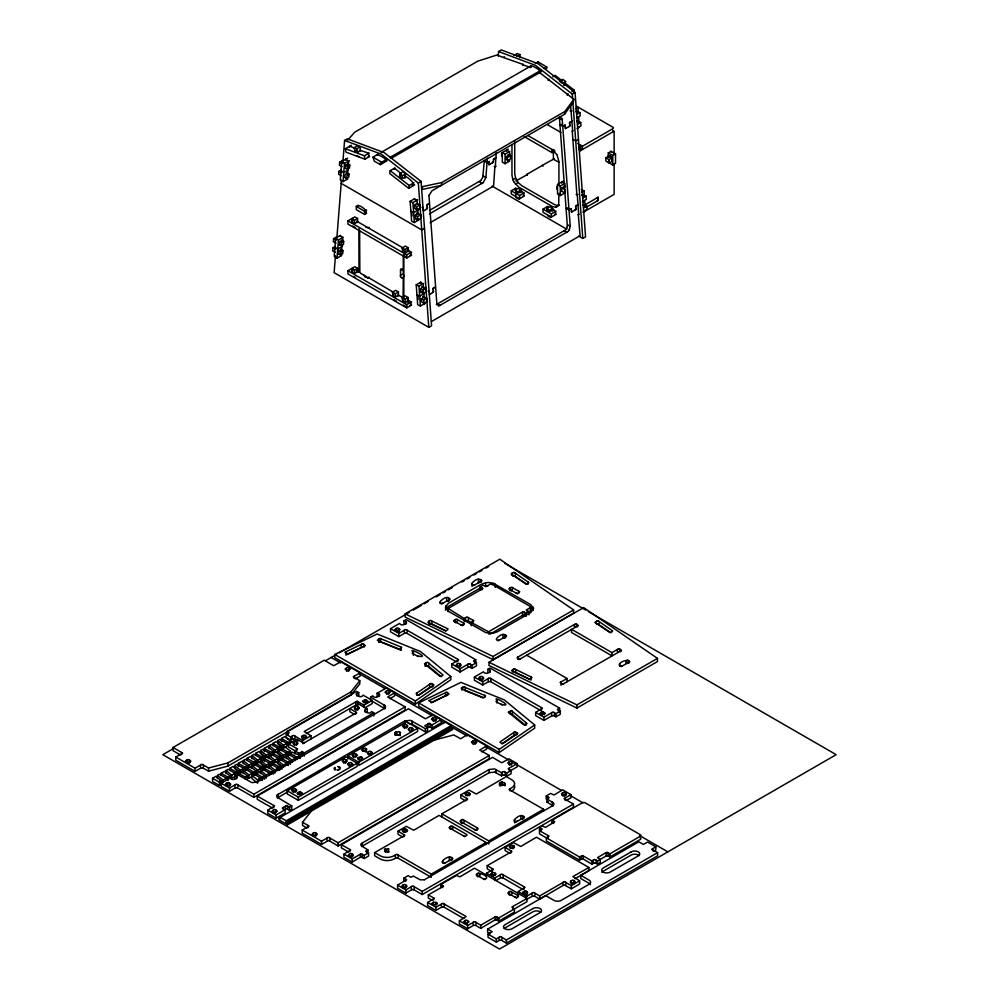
<?xml version="1.0" encoding="UTF-8"?>
<svg xmlns="http://www.w3.org/2000/svg" width="999" height="999" viewBox="0 0 999 999"><rect width="100%" height="100%" fill="white"/><g stroke="black" fill="none" stroke-linecap="round" stroke-linejoin="round"><path stroke-width="1.5" d="M221.516 783.191L221.516 781.068L215.759 776.41L212.537 778.271L212.537 781.468L219.443 785.451L221.516 784.252M238.361 766.558L238.361 763.361L241.583 761.513L247.34 766.158L247.34 768.281M238.724 774.312L238.724 771.128L232.979 766.47L229.758 768.331L229.758 770.466M247.402 779.195L247.402 775.998L241.646 771.353L238.424 773.214L238.424 775.336M247.04 770.366L247.04 768.243L250.262 766.383L256.006 771.028L256.006 774.225L253.946 775.411M247.078 760.451L247.078 758.328L250.299 756.468L256.056 761.126L256.056 764.31L253.983 765.509M264.248 761.488L264.248 758.303L267.47 756.443L273.227 761.101L273.227 764.285L271.154 765.484L268.856 764.148M264.298 751.585L264.298 748.388L267.52 746.528L273.276 751.186L273.276 753.308M264.573 779.17L264.573 775.973L258.816 771.328L255.594 773.189L255.594 775.311M264.623 769.255L264.623 766.058L258.866 761.413L255.644 763.273L255.644 765.396M264.66 759.34L264.66 756.156L258.916 751.498L255.694 753.358L255.694 755.494M273.177 774.2L273.177 771.003L267.42 766.358L264.198 768.219L264.198 770.341M281.506 741.645L281.506 738.461L284.727 736.6L290.484 741.246L290.484 743.368M281.78 769.23L281.78 766.033L276.036 761.388L272.814 763.248L272.814 765.371M272.852 755.456L272.852 753.333L276.074 751.473L281.83 756.131L281.83 759.315L279.757 760.514L277.46 759.178M272.902 745.554L272.902 743.431L276.124 741.57L281.88 746.216L281.88 749.4L279.807 750.599M287.612 824.799L287.612 823.213L452.634 727.934L452.634 729.532L287.612 824.799L278.846 819.742L278.846 818.144L445.254 722.077L451.261 725.536L451.261 727.135L286.226 822.414L286.226 820.816L280.22 817.344L280.22 818.943L278.846 818.144M290.397 764.26L290.397 761.063L284.64 756.418L281.418 758.278L281.418 760.401M338.062 845.966L338.062 842.769L489.285 755.469L489.285 758.653L338.062 845.966L328.683 840.421L321.528 844.392L302.222 833.241L302.222 830.057L309.128 826.061L302.535 822.264L311.301 811.126M510.277 770.841L517.232 766.82L517.232 763.636L508.953 758.853L501.71 762.799L492.594 757.379L341.383 844.679L341.383 847.876L348.639 852.072M358.728 695.804L358.728 692.607C351.623 693.643 361.251 699.35 363.112 695.142L372.202 700.399L372.202 703.583L365.11 707.679M378.296 154.071L372.939 157.168L374.313 161.151L380.319 164.623L387.075 160.727M403.833 298.239L403.833 254.683M501.61 156.144L501.61 152.947L508.229 149.126M510.589 155.744L510.589 158.928L507.367 160.789L507.367 157.605L510.589 155.744L508.291 154.408M537.962 63.486L537.962 61.888L546.728 66.958L546.728 68.544M610.464 155.145L605.856 157.792L605.856 160.989L612.762 164.972L615.521 163.374L615.521 153.809L610.776 151.074M611.388 157.792L609.078 159.653L609.078 162.849C614.947 162.487 609.627 153.671 608.616 157.33M614.148 163.511L614.148 194.368L583.291 212.175M614.148 154.258L614.148 131.119L579.77 151.099L579.62 147.864A9.765 5.632 -60 0 0 577.597 143.394M428.946 195.567L432.03 190.747L564.497 114.298L573.339 102.148L573.826 99.288L538.836 71.965M559.39 117.083L567.357 226.236M399.712 177.522L399.75 173.626L402.972 171.766L405.681 173.888L404.97 178.184M404.932 176.261C405.681 177.834 400.137 179.92 402.46 175.749L399.75 173.626M567.345 226.361L566.795 227.972M417.532 204.258C415.921 201.623 412.487 208.429 415.459 208.304M418.256 214.211C415.559 211.8 412.962 219.693 417.782 220.005L421.004 218.144L420.766 214.822L416.645 212.862M429.395 624.113C426.698 619.38 433.941 619.068 431.343 624.013L445.854 631.043M418.019 695.454L430.107 687.15C427.397 682.429 434.652 682.117 432.043 687.05M430.107 687.15L431.88 686.775M513.249 671.453C511.463 667.207 517.969 668.531 515.197 672.427L531.031 680.094M513.961 735.564C512.949 727.01 519.33 735.164 513.961 735.564L501.885 743.868M335.027 246.553L332.879 247.802L332.63 250.836L335.314 252.173M336.813 236.825L333.591 238.686L333.354 241.721L336.026 243.057M341.084 170.055L338.936 171.304L338.698 174.338L341.371 175.674M342.882 160.327L339.66 162.188L339.41 165.222L342.095 166.558M340.409 235.302L335.664 238.049L334.228 256.268L336.975 258.142L341.72 255.394M347.652 158.129L341.733 161.551L340.284 179.77L343.032 181.643L347.777 178.896M335.452 255.744L334.116 272.677L428.808 327.347L431.568 325.749L421.091 181.418L384.228 152.635L347.352 138.849L344.593 140.447L342.894 161.925M336.925 237.275L341.433 180.332M336.975 258.142L338.424 239.91L343.156 237.175M343.032 181.643L344.48 163.411L349.225 160.677M337.987 253.496L340.659 254.832L340.896 251.798L342.969 250.599L340.684 249.051M338.711 244.393L341.383 245.729L341.621 242.682L343.693 241.496L341.396 239.935M344.043 176.998L346.728 178.334L346.965 175.3L349.038 174.101L346.74 172.552M344.767 167.894L347.44 169.218L347.689 166.184L349.75 164.985L347.465 163.436M341.546 250.287L341.895 245.904M342.245 241.521C344.455 239.46 341.233 234.64 339.573 236.263M347.615 173.789L348.077 167.944M348.301 165.022L348.713 161.251L345.866 159.153M342.969 250.599L342.732 253.646L340.659 254.832M343.693 241.496L343.456 244.53L341.383 245.729M349.038 174.101L348.788 177.135L346.728 178.334M349.75 164.985L349.513 168.032L347.44 169.218M480.919 180.307L482.779 177.285L484.303 160.926L485.514 160.227M483.179 182.655L485.876 177.647L487.412 158.204M498.214 56.144L498.576 51.548L501.336 49.95L538.199 63.724L575.074 92.52L585.551 236.85L582.792 238.449L578.783 236.139M496.228 152.622L495.342 166.446L494.255 166.408M428.946 195.379L436.913 304.683M562.15 118.394L570.229 226.074L569.218 229.92M558.703 204.071L558.916 193.244M187.2 763.174C184.328 758.328 192.033 758.328 189.161 763.174M180.457 754.969L173.039 750.686L173.039 747.489L182.667 753.059L175.762 757.042L175.762 760.227L195.067 771.378L200.999 767.956C198.127 763.111 205.831 763.111 202.947 767.956L208.566 771.191L227.859 766.133L351.011 695.029L359.79 683.89L359.79 680.706L353.209 676.798L360.102 672.914L360.102 676.098L355.357 678.833M200.999 767.956L202.947 767.956M227.135 786.238C224.263 781.393 231.968 781.393 229.096 786.238M234.69 778.683L234.69 775.499C241.808 776.548 232.155 782.205 230.307 778.034L221.216 783.278L221.216 786.475L229.495 791.258L235.427 787.836C232.555 782.979 240.26 782.979 237.375 787.836L253.896 797.364L405.107 710.064L405.107 706.867L387.674 696.965L394.53 692.782L394.53 695.978L389.785 698.713M235.427 787.836L237.375 787.836M357.08 271.041C358.229 273.214 352.21 273.751 352.185 271.253M294.505 745.254C291.633 740.409 299.338 740.409 296.453 745.254M303.072 735.526C308.529 732.916 302.098 743.993 303.072 735.526C297.128 738.561 310.964 738.261 305.02 735.526M301.086 755.431C301.561 745.966 305.582 756.418 299.163 756.543M300.687 794.193C296.478 796.74 300.949 786.987 300.687 794.255L302.472 793.156L300.687 792.132M343.743 762.949C340.871 758.104 348.576 758.104 345.691 762.949M355.769 709.889C352.897 705.032 360.589 705.032 357.717 709.889M349.263 766.133C346.391 761.288 354.096 761.288 351.223 766.133M364.323 700.162C368.556 697.527 364.223 707.479 364.323 700.162L362.537 701.186L364.335 702.322M359.203 757.205C354.832 758.266 361.388 761.275 362.662 758.641C361.413 753.783 355.931 760.177 361.126 760.251M363.349 748.438L365.247 748.251L365.297 751.635L361.576 749.575L363.349 748.438C359.503 754.245 370.679 749.337 365.297 748.438M349.85 857.08C346.978 852.234 354.682 852.234 351.798 857.08M398.414 628.408L400.162 629.582L396.478 631.493L396.478 628.309L397.764 627.872L399.225 632.055M404.22 728.034C401.348 723.189 409.053 723.189 406.168 728.034M409.74 731.218C406.868 726.373 414.573 726.373 411.7 731.218M441.308 676.735L428.396 666.096C431.306 661.438 423.763 660.851 426.473 665.896M428.396 666.096L426.523 665.796M443.069 603.209C433.104 605.032 451.086 590.996 448.613 601.048M433.229 721.041C430.357 716.196 438.049 716.196 435.177 721.041M403.796 881.38L403.796 878.196L406.655 879.719L397.602 885.114L397.602 888.298L405.881 893.081L411.813 889.659C408.928 884.814 416.633 884.814 413.761 889.659L422.24 894.555L573.451 807.254L573.451 804.058L564.023 798.701L570.904 794.617L570.904 797.814L566.171 800.549M411.813 889.659L413.761 889.659M455.257 619.567C460.714 616.945 454.27 627.996 455.257 619.567L453.534 620.791L462.275 625.674M457.717 666.957C454.845 662.112 462.549 662.112 459.677 666.957M466.034 617.494L464.248 618.518L464.248 621.715L466.034 620.679C463.161 615.834 470.866 615.834 467.994 620.679L488.573 631.805L522.802 611.813L524.338 612.05L524.4 615.434L526.186 616.458M466.034 620.679L467.994 620.679M474.85 584.765C465.197 586.85 481.281 573.551 480.369 581.643M450.636 828.496C450 821.665 455.806 830.306 450.986 829.133M432.242 900.336L428.309 898.064L428.309 894.879L434.528 898.463L427.622 902.447L427.622 905.631L435.901 910.414L441.833 906.992C438.961 902.147 446.653 902.147 443.781 906.992L463.961 918.643M441.833 906.992L443.781 906.992M480.319 680.007C477.435 675.162 485.139 675.162 482.267 680.007M473.164 744.105C470.292 739.248 477.997 739.248 475.112 744.105M468.044 795.716C461.438 791.982 473.876 791.158 467.382 795.716M468.681 795.204L470.479 794.08L468.693 793.056M499.45 640.009C489.36 642.007 507.529 627.884 504.982 637.949M510.489 587.674C515.934 585.052 509.478 596.103 510.489 587.674L508.841 588.985L517.507 593.793M578.646 145.242L580.469 144.955L580.606 148.426L582.392 149.463L582.392 146.266L612.762 128.734A1.948 1.124 0 0 0 612.762 127.135L576.398 106.144M443.781 903.808L466.146 916.52L459.378 920.778L459.378 923.975L467.657 928.758L473.588 925.336C470.716 920.479 478.421 920.479 475.536 925.336L480.781 928.358L495.579 919.604L498.826 921.128L514.448 912.099L514.448 908.915L511.925 906.955L526.972 898.488L526.972 901.685L498.826 917.931L495.317 916.545L495.079 920.091M473.588 925.336L475.536 925.336M522.452 612.237L522.452 615.434L489.872 634.24M522.452 615.434L524.4 615.434M494.817 772.215L501.56 775.873L502.772 775.162C499.9 770.316 507.604 770.316 504.732 775.162L506.655 776.273L511.038 773.75L511.038 770.554L508.166 768.743L517.232 763.636M512.275 714.41C513.349 705.993 506.93 713.96 512.275 714.41L525.162 725.149M502.772 775.162L504.732 775.162M493.593 875.624C487.637 871.915 499.1 871.091 493.256 875.624M511.001 845.541L512.899 845.341L512.962 848.725L509.253 846.715L511.001 845.541C507.13 851.323 518.369 846.453 512.962 845.541M490.01 933.69L487.624 932.304L487.624 929.12L492.17 931.655L488.036 934.14L488.036 937.324L496.316 942.107L499.488 940.284C496.615 935.439 504.32 935.439 501.436 940.284L506.406 943.156L657.617 855.843L657.617 852.659L651.685 849.225L655.819 846.84L655.819 850.024L653.708 851.248M517.307 821.253C507.167 823.251 525.399 809.115 522.827 819.192M499.488 940.284L501.436 940.284M541.57 712.187C545.816 709.565 541.296 719.38 541.57 712.187L539.81 713.311L541.595 714.347M543.518 714.347L545.317 713.224L543.531 712.187M524.2 891.32C529.582 888.648 523.176 899.737 524.2 891.32C518.294 894.242 532.08 894.242 526.161 891.32M563.773 683.728L562.325 684.115L560.077 682.454L567.082 678.533L567.082 681.718M526.56 899.525L532.492 896.103C529.62 891.258 537.312 891.258 534.44 896.103L539.685 899.137L564.11 884.864L571.353 888.81L579.632 884.028L579.632 880.843L572.864 876.573L588.935 867.507L588.935 870.691L574.974 878.758M532.492 896.103L534.44 896.103M575.861 626.91C571.403 628.059 577.647 619.542 576.66 626.398M563.024 795.978C560.152 791.133 567.857 791.133 564.984 795.978M563.486 885.301C560.501 880.781 568.294 880.356 565.422 885.389M571.753 883.803C568.881 878.958 576.585 878.958 573.713 883.803M618.231 651.96C614.535 650.661 621.453 645.704 619.842 651.323M583.266 859.152L582.979 855.569L579.532 856.992L539.485 833.878L539.485 827.497L542.245 829.095L539.485 830.693L549.088 836.076L546.391 837.861L546.391 841.046L579.532 860.176L582.542 858.603L591.957 864.172L593.743 863.136C590.859 858.291 598.563 858.291 595.691 863.136L597.477 864.172L600.237 862.574L600.237 859.39L597.514 857.641L606.518 852.347L608.054 852.584L608.116 855.968L609.902 856.992L640.284 839.46A1.948 1.124 0 0 0 640.284 837.861M593.743 863.136L595.691 863.136M627.921 663.299C623.089 664.46 628.658 655.769 628.146 662.599M606.168 852.771L606.168 855.968L597.477 860.976L595.691 859.952M606.168 855.968L608.116 855.968M394.942 167.919L390.197 170.654L389.71 173.526L408.728 188.374L414.66 184.952M408.728 188.374L409.215 185.514L413.948 182.767M441.808 182.542L441.333 185.402L422.127 189.448L422.602 186.588L441.808 182.542L564.972 111.426L573.826 99.288M564.497 114.298L564.972 111.426M573.763 93.094L574.238 90.235L564.735 82.805M504.52 56.831L502.922 57.355L497.065 54.97L477.847 61.126L354.682 132.23L347.802 140.047M576.997 112.338L576.798 111.476L575.899 111.9M342.445 241.184C340.434 238.286 337 247.827 341.109 244.156M341.72 250.299C339.785 247.415 336.276 256.98 340.384 253.271M273.726 813.136C271.066 808.303 278.334 808.303 275.674 813.136M286.988 734.69L286.988 731.493L289.173 732.854L286.288 734.44L286.288 737.624L290.672 740.159L292.595 739.048C289.935 734.215 297.202 734.215 294.543 739.048L298.027 741.058M292.595 739.048L294.543 739.048M287.637 809.252C282.155 809.128 288.624 800.661 287.637 809.252L289.56 810.364L291.758 809.103L291.758 805.906L277.385 797.364M293.207 792.132C290.547 787.299 297.814 787.299 295.155 792.132M304.745 742.532L303.284 743.019L296.865 739.11L288.574 743.893L297.64 749L294.78 750.823L294.78 754.008M346.703 671.091C344.056 666.258 351.311 666.258 348.663 671.091M313.661 836.188C311.001 831.355 318.269 831.355 315.609 836.188M334.403 768.119C335.327 765.396 335.339 771.091 334.403 768.418M357.967 704.794C352.197 704.957 359.265 696.34 357.992 704.944M327.46 840.971C324.8 836.138 332.068 836.138 329.408 840.971M353.683 757.205C351.024 752.384 358.291 752.384 355.632 757.205M368.868 754.819C366.221 749.987 373.476 749.987 370.829 754.819M386.638 694.143C383.991 689.322 391.258 689.322 388.599 694.143M404.008 624.05L404.008 620.854C411.113 621.89 401.473 627.597 399.625 623.388L390.534 628.633L390.534 631.83L398.813 636.613L404.745 633.191C402.085 628.359 409.353 628.359 406.693 633.191L456.381 661.875M404.745 633.191L406.693 633.191M360.327 857.404L360.614 853.82L364.198 855.331L368.581 852.796L368.581 855.993L364.198 858.516L360.814 856.917L352.21 862.1L343.918 857.317L343.918 854.133L350.761 849.949L341.383 844.679M394.867 733.204L395.542 732.279M445.504 607.105L448.326 603.271L481.468 584.14L485.601 582.742L485.601 585.926M445.504 610.302L445.804 605.794M524.175 136.576L552.01 152.647L555.019 151.074M402.784 837.05L398.039 834.302L398.039 831.118L404.882 835.301L374.65 852.597L374.65 855.781L380.182 858.965A9.765 5.632 0 0 0 393.981 858.965L395.766 857.941C393.119 853.109 400.374 853.109 397.727 857.941L431.268 877.309M395.766 857.941L397.727 857.941M403.971 829.295C408.803 826.423 404.333 837.512 403.971 829.295L402.197 830.419L403.971 831.355M430.082 727.01C424.6 726.885 431.068 718.418 430.082 727.01L432.005 728.121L441.108 722.876L441.108 719.68L432.817 714.897L425.437 718.805L408.429 708.791L257.205 796.091L257.205 799.275L272.452 808.079M403.521 888.074C400.874 883.241 408.129 883.241 405.482 888.074M406.693 629.994L458.566 659.74L451.798 664.01L451.798 667.195L460.077 671.977L468.194 667.295C465.534 662.462 472.802 662.462 470.154 667.295L472.077 668.406L476.461 665.871L476.461 662.687L473.576 661.101L475.749 659.74L475.749 662.936M468.194 667.295L470.154 667.295M433.541 902.209C444.605 904.732 426.311 906.13 433.541 902.209C429.695 908.091 440.921 903.084 435.502 902.209M445.679 862.612C434.815 864.385 453.059 851.585 451.198 859.49M487.862 672.464L487.862 669.268C494.967 670.304 485.339 676.011 483.479 671.803L474.388 677.047L474.388 680.244L482.667 685.027L488.598 681.605C485.939 676.773 493.206 676.773 490.546 681.605L541.57 711.063M488.598 681.605L490.546 681.605M461.688 823.188C459.902 814.572 467.894 823.376 461.975 822.789M520.604 658.703C519.93 660.327 515.209 657.504 517.844 657.105L574.712 624.275M533.541 608.728L530.719 612.574L497.577 631.705L493.431 633.104M465.309 923.738C462.649 918.905 469.917 918.905 467.257 923.738M477.734 876.71C476.461 868.106 483.528 876.722 477.759 876.56M509.353 764.997C506.693 760.164 513.961 760.164 511.301 764.997M495.991 880.506L500.736 877.771C498.076 872.939 505.344 872.939 502.684 877.771L522.864 889.422M500.736 877.771L502.684 877.771M509.49 895.042C507.704 886.425 515.696 895.229 509.777 894.642M490.546 678.408L542.42 708.154L535.651 712.424L535.651 715.609L543.931 720.391L552.047 715.709C549.4 710.876 556.655 710.876 554.008 715.709L555.931 716.82L560.314 714.285L560.314 711.101L557.43 709.515L559.602 708.154L559.602 711.35L558.391 712.05M552.047 715.709L554.008 715.709M622.627 665.721C615.933 666.857 619.967 661.238 626.198 660.476M542.994 166.259L542.395 165.409L527.747 173.876L527.072 175.262M611.488 152.323C610.726 149.738 606.281 155.007 608.616 157.068M564.472 85.452L565.646 81.531L562.924 79.408L559.702 81.269L562.425 83.392L565.646 81.531M345.904 655.082L361.75 647.402C358.778 643.543 365.622 642.12 363.686 646.44M445.604 695.816C444.555 687.312 451.186 695.729 445.604 695.816L431.081 702.846M512.912 575.973C510.089 571.091 517.769 571.241 514.847 576.073L526.935 584.39M596.765 624.387C593.943 619.505 601.623 619.655 598.713 624.487L610.789 632.804M577.672 122.44L576.947 121.503M414.148 199.226L417.045 200.25L417.345 204.345M276.873 795.878L277.098 795.216M385.214 707.754L385.452 707.092M361.039 844.467L361.276 843.805M553.558 804.944L553.783 804.282M422.814 208.504L422.852 207.442L422.04 207.505M423.726 292.232L424.225 298.027L423.626 297.015L421.153 299.313L421.403 301.76L424.475 303.696M428.871 292.008L428.908 290.946L428.109 291.009M565.259 126.261L565.172 125.087L564.198 125.662M565.347 127.397L565.434 128.571L566.408 128.009M571.403 210.901L571.49 212.075L572.464 211.513M423.439 288.236C422.777 283.878 417.957 293.244 421.803 291.408M571.328 209.765L571.241 208.591L570.267 209.153M566.708 228.234L565.796 229.583M582.941 196.141L582.854 194.98L581.88 195.542M558.603 204.42L557.005 206.706M355.781 709.789L357.704 709.789M457.729 666.87L459.652 666.87M509.203 156.069C509.19 152.697 503.833 158.866 506.93 159.678M608.616 161.451L608.516 162.475L609.29 162.4M598.114 198.376L597.964 197.203L597.14 197.814M345.791 159.203L345.791 160.227M347.327 179.121L347.265 178.172M424.625 303.571L424.475 302.472M568.531 230.931L569.33 229.782M489.073 163.649L488.986 164.723L489.972 164.161M348.301 165.135C348.439 161.476 342.782 169.056 346.154 168.394M347.577 174.251C347.627 170.417 341.97 178.571 345.529 177.372M423.951 210.252C421.066 212.287 428.971 208.928 427.272 207.118M489.16 162.6L489.248 161.526L488.261 162.088M503.471 57.53L522.115 64.098L522.852 65.385M430.02 293.756C426.885 295.692 435.04 292.507 433.341 290.609M512.937 575.874L514.847 575.973M445.804 608.99L448.326 606.455L481.468 587.325M368.906 754.67L370.791 754.67M384.515 849.649L385.502 848.913M465.334 923.588L469.006 921.727L467.257 920.554M571.928 110.926L570.054 110.889M202.947 764.772L208.566 768.006L227.859 762.949L351.011 691.832L359.79 680.706M565.634 229.845L436.363 304.558M343.806 762.761L345.642 762.761M480.369 679.819L482.205 679.819M571.815 883.603L573.651 883.603M577.934 194.493L576.848 194.38L572.315 131.943L572.951 130.719M378.746 641.895L380.544 641.845M480.744 180.519L429.458 210.452M420.367 282.442L420.242 283.154M562.512 191.259C559.652 192.083 562.574 185.202 564.635 187.275M277.235 794.917L404.92 720.928L410.389 720.329L425.437 728.733L427.622 727.459L427.622 730.656L425.437 731.917L411.938 724.125L408.091 723.313M361.413 843.518L489.085 769.53L494.393 768.893L501.56 772.677L502.772 771.977M429.483 623.826L431.343 624.013M287.687 791.807L277.385 798.001M361.551 846.59L489.085 772.714L494.592 772.127M439.085 305.869L568.181 231.356M393.144 294.767C392.832 297.227 398.813 297.015 398.102 294.705M378.696 638.998L377.36 640.371L398.489 648.776C399.488 650.361 403.509 646.99 400.724 646.927L379.995 638.361L378.683 638.848L378.696 642.182M404.345 727.747L407.904 726.073L406.168 724.849M464.473 687.212L484.577 695.341C487.35 695.391 483.341 698.776 482.342 697.19L462.237 689.06C458.204 688.336 468.394 683.678 464.473 690.396L483.141 697.951M433.354 720.766L436.938 719.03L435.177 717.856M563.161 795.704L564.847 795.704M416.171 218.257L415.497 218.419M578.945 214.261L578.371 215.372L580.057 235.739L431.543 321.491M364.997 276.948L364.023 275.262M403.271 255.732L403.271 274.263C397.639 274.263 401.498 280.806 404.258 275.949M403.271 274.263L404.058 275.999M429.508 213.873L483.254 182.605M400.012 175.787L399.85 176.561L402.447 178.346M346.84 670.804L350.387 669.13L348.663 667.906M404.096 832.192L407.654 830.519L405.919 829.295M509.49 764.71L513.036 763.024L511.301 761.8M499.912 782.854L501.198 782.279M582.892 205.095L583.828 205.394M384.977 708.116L257.405 782.03L251.96 782.642L236.888 774.237L234.69 775.499M348.139 653.958L365.259 645.579L363.686 644.318M429.395 620.916L427.859 622.227L444.667 630.219C445.517 631.818 449.887 628.746 447.177 628.496L431.343 620.816M432.043 683.865L433.953 684.989L419.805 694.555C419.293 696.153 414.285 693.731 416.82 693.106L430.107 683.965M415.334 704.158L415.334 700.973L450.824 676.548L420.454 651.51L377.085 633.978L334.79 654.47L334.79 657.667L415.334 704.158L450.824 679.745L450.824 676.548M431.993 702.372L449.113 693.993L447.552 692.732M515.197 669.23L531.031 676.91C533.741 677.147 529.37 680.244 528.521 678.633L511.725 670.641L513.249 669.33M596.94 624.113L598.713 624.387M513.961 732.379L500.674 741.52C498.189 742.17 503.134 744.555 503.658 742.969L517.807 733.403L515.909 732.279M499.188 752.572L499.188 749.387L534.677 724.962L504.32 699.924L460.951 682.392L418.643 702.884L418.643 706.081L499.188 752.572L534.677 728.159L534.677 724.962M553.271 805.344L424.45 879.719M369.667 156.468L364.922 159.203L345.904 152.098L345.429 148.689L351.348 145.255M355.194 151.711L354.021 147.777L357.242 145.916L359.952 146.928L360.552 151.211M513.973 55.42L517.195 53.559L519.917 54.583L519.942 57.655M354.021 147.777L356.73 148.789L359.952 146.928M516.695 56.444L519.917 54.583M345.429 148.689L364.448 155.794L369.18 153.047M348.401 169.842L343.756 172.527L341.009 170.654M380.981 152.522L531.256 65.759M535.277 63.436L537.962 61.888M372.939 157.168L381.705 162.225L387.075 159.128M389.747 157.58L541.358 70.055M544.043 68.506L546.728 66.958M391.096 158.404L541.358 71.641M552.847 76.748L555.219 75.387L562.35 80.944M402.46 175.749L405.681 173.888M366.67 213.212L364.56 214.423L356.281 209.64L356.281 206.456L358.391 205.232M356.281 206.456L364.56 211.239L366.67 210.015M411.638 255.195L406.73 258.029L347.914 224.076L347.914 220.879L354.807 216.895L357.58 218.494L357.58 222.477M571.865 91.596L574.238 90.235M428.808 327.347L418.331 183.017L421.091 181.418M572.639 98.651L572.315 94.118L575.074 92.52M352.397 221.254C351.473 223.726 358.454 223.551 357.08 221.191M352.285 223.139L351.586 218.756L354.358 220.354L357.58 218.494M419.093 219.792L414.348 222.54L411.6 221.229L410.152 201.336L414.897 198.589M410.152 201.336L412.912 202.647L417.644 199.9M575.561 108.729L577.934 107.368L578.346 113.049M342.332 246.341L337.699 249.026L334.952 247.153M496.228 157.492L493.631 159.003L493.543 160.077M509.802 160.976L505.069 163.711L502.31 162.113L502.31 152.547L505.069 154.146L509.802 151.411M417.058 210.052L416.82 206.731L420.042 204.882L420.279 208.192L417.058 210.052L413.623 207.692M576.785 114.385L580.007 112.525L580.244 115.834L577.022 117.695M561.45 124.351L560.239 125.05L562.986 126.361L565.172 125.087L565.434 128.571L569.817 126.049L569.817 124.937M418.269 209.915L413.636 212.587L410.876 211.276M429.308 203.546L427.11 204.807L427.197 205.981M572.165 121.066L569.555 122.565L569.642 123.739M417.782 220.005L417.545 216.683L420.766 214.822M577.509 124.326L580.731 122.465L580.968 125.787L577.747 127.647M577.01 128.621L579.383 127.26M430.119 222.727L493.568 186.089L494.855 167.432L495.991 166.246M411.638 305.057L406.73 307.892L347.914 273.926L347.914 270.741L354.807 266.745L357.58 268.344L357.58 272.327M424.5 228.296L421.728 229.895L341.183 183.391M578.471 139.398L575.711 140.996L573.026 139.448M352.048 271.528L351.586 268.606L354.358 270.205L357.58 268.344M513.886 181.818L512.899 179.758L515.659 178.159L514.735 173.639L514.735 141.808M515.871 180.956L526.972 174.788L526.972 173.988M554.27 158.791L542.395 165.285M402.822 252.31L402.122 247.927L405.344 246.066L408.104 247.665L408.104 251.648M515.422 184.141L518.181 182.542L521.628 185.602L554.77 204.733L558.054 205.644L555.294 207.23L552.01 206.331L518.868 187.2L514.135 182.255M578.883 148.064L580.606 148.426M402.122 247.927L404.882 249.525L408.104 247.665M511.276 190.784L519.567 195.567L519.567 198.751L511.276 193.968L511.276 190.784L516.021 188.049M347.914 220.879L406.73 254.845L411.638 252.01M520.941 189.985L517.719 191.845L514.96 190.247L518.181 188.386L520.941 189.985L520.941 192.645M519.567 195.567L524.3 192.832M524.3 196.016L518.868 199.151L516.108 197.552L515.646 194.63M400.512 275.849L400.512 270.13L402.36 269.068M565.034 192.857L560.289 195.592L557.529 194.006L557.529 184.44L563.461 181.019M608.016 152.672L612.762 155.407L615.521 153.809M557.529 184.44L560.289 186.026L565.034 183.292M610.501 157.193L612.25 156.169M393.156 296.591L392.457 292.207L395.679 290.347L398.439 291.945L398.439 295.929M392.457 292.207L395.217 293.806L398.439 291.945M543.031 209.116L551.323 213.898L551.323 217.095L543.031 212.3L543.031 209.116L547.777 206.381M547.177 211.513L546.715 208.591L549.937 206.731L552.697 208.316L552.697 210.976M425.162 303.296L420.417 306.031L417.657 304.72L416.221 284.827L420.966 282.093M552.697 208.316L549.475 210.177L546.715 208.591M416.221 284.827L418.968 286.139L423.713 283.404M581.63 192.233L583.99 190.859L584.403 196.541M402.822 302.173L402.122 297.789L405.344 295.929L408.104 297.515L408.104 302.834M551.323 213.898L556.056 211.164M402.122 297.789L404.882 299.375L408.104 297.515M423.126 293.556L422.889 290.234L426.111 288.374L426.348 291.696L423.126 293.556L419.692 291.184M582.842 197.877L586.063 196.016L586.313 199.338L583.091 201.199M556.056 214.348L550.624 217.482L547.864 215.896M567.507 207.842L566.296 208.541L569.043 209.852L571.241 208.591L571.49 212.075L575.874 209.54L575.786 208.366M424.338 293.406L419.692 296.091L416.945 294.78M435.364 287.038L433.166 288.299L433.254 289.473M578.221 204.558L575.624 206.056L575.711 207.23M582.392 202.148L584.715 200.811L585.127 206.493M347.914 270.741L406.73 304.695L411.638 301.86M584.702 204.995L598.114 197.253L598.114 200.437L597.14 200.999M423.851 303.496L423.601 300.187L426.823 298.326L427.072 301.636L423.588 303.172M583.566 207.829L586.788 205.969L587.037 209.278L583.816 211.139M585.951 207.455L598.114 200.437L598.189 199.375M583.066 212.125L585.439 210.752M173.039 747.489L324.25 660.189L333.629 665.734L340.784 661.763L360.102 672.914M405.119 613.861L499.812 559.19L573.601 609.964L573.601 613.149L493.056 659.652L405.119 617.057L405.119 613.861L493.056 656.468L573.601 609.964M173.589 748.451L162.825 754.67L499.5 949.05L836.175 754.67L588.386 611.6M325.774 660.589L336.551 654.37M339.235 652.809L409.265 612.387M413.311 610.052L421.391 605.382M424.088 603.833L428.121 601.498M436.201 596.828L440.247 594.505M442.944 592.944L445.629 591.396M448.326 589.835L452.36 587.499M461.788 582.055L464.485 580.506M467.182 578.945L469.867 577.397M473.913 575.062L476.61 573.513M479.295 571.952L481.993 570.392M486.038 568.069L488.723 566.508M404.008 620.854L406.206 619.592L475.749 659.74M398.414 631.593L394.73 629.632L396.453 628.408M441.595 603.97L450.262 599.163L448.613 597.852M473.351 585.639L482.017 580.831L480.369 579.52M390.534 628.633L398.813 633.416L404.745 629.994M480.244 589.947L480.244 586.75L483.017 585.152L485.776 586.75L490.472 584.04L493.718 585.152L530.219 606.455L530.881 610.564L526.186 613.274L524.4 612.237M448.164 611.663L448.164 608.466L482.954 588.536L480.244 586.75M188.811 762.749L185.452 761.163L187.2 759.989M346.703 667.906L344.98 669.13L348.526 670.804M175.762 757.042L195.067 768.194L200.999 764.772M413.399 655.307L413.399 652.122L412.15 653.196L418.419 656.605M286.988 731.493L356.531 691.345L358.728 692.607M217.42 778.646L217.42 775.461L219.493 774.262L226.398 778.246L226.398 780.369M221.154 775.436L221.154 773.301L224.375 771.44L230.12 776.098L230.12 778.221M226.024 773.676L226.024 770.491L228.097 769.292L235.002 773.276L235.002 776.473L231.78 778.321L229.483 776.473M234.628 768.706L234.628 765.521L236.701 764.322L243.606 768.306L243.606 771.503L241.458 772.739M243.244 763.736L243.244 760.551L245.304 759.352L252.21 763.336L252.21 766.533L250.062 767.769M251.96 758.703L251.96 755.519L254.033 754.32L260.939 758.303L260.939 761.488L258.791 762.736M260.564 753.733L260.564 750.549L262.637 749.35L269.543 753.333L269.543 755.456M269.181 748.763L269.181 745.579L271.241 744.38L278.147 748.363L278.147 751.56L275.999 752.796M283.529 748.451L277.784 743.793L277.784 740.609L279.857 739.41L286.75 743.393L286.75 746.59L284.603 747.826M286.288 734.44L290.672 736.962L292.595 735.851M356.044 701.76L304.171 731.493L310.951 735.764L310.951 738.948M212.537 778.271L219.443 782.254L221.516 781.068M223.177 782.229L223.177 780.107L226.398 778.246M221.154 773.301L228.047 777.297L230.12 776.098M231.78 778.321L231.78 775.137L235.002 773.276M229.758 768.331L236.663 772.327L238.724 771.128M240.384 772.289L240.384 770.167L243.606 768.306M238.361 763.361L245.267 767.357L247.34 766.158M248.988 767.332L248.988 765.197L252.21 763.336M247.078 758.328L253.983 762.312L256.056 761.126M257.717 762.287L257.717 760.164L260.939 758.303M255.694 753.358L262.587 757.354L264.66 756.156M266.321 757.317L266.321 755.194L269.543 753.333M264.298 748.388L271.204 752.384L273.276 751.186M274.925 752.347L274.925 750.224L278.147 748.363M272.902 743.431L279.807 747.414L281.88 746.216M283.529 747.389L283.529 745.254L286.75 743.393M281.506 738.461L288.411 742.444L290.484 741.246M306.356 733.628L358.129 703.746L367.22 708.99L367.22 712.187M243.306 773.588L243.306 770.391L245.379 769.205L252.285 773.189L252.285 775.311M251.91 768.618L251.91 765.421L253.983 764.235L260.889 768.219L260.889 771.403L258.741 772.639M260.527 763.648L260.527 760.451L262.587 759.265L269.493 763.248L269.493 765.371M269.131 758.678L269.131 755.494L271.204 754.295L278.109 758.278L278.109 761.463L275.961 762.712M283.491 758.353L277.734 753.708L277.734 750.524L279.807 749.325L286.713 753.308L286.713 756.493L284.565 757.741M281.468 750.499L281.468 748.363L284.69 746.503L290.434 751.161L290.434 753.283M384.952 708.791L370.567 700.237L370.567 697.052L372.764 695.791C374.613 699.962 384.265 694.293 377.147 693.256L377.147 696.44M377.147 693.256L386.238 687.999L394.53 692.782M267.395 757.766L269.543 756.53M268.893 754.245L271.204 755.569L273.276 754.37M296.453 742.07C302.435 744.854 288.524 744.867 294.505 742.07M357.717 706.693C363.673 709.477 349.8 709.49 355.769 706.693M366.283 702.222L368.069 701.186L366.283 700.162M528.946 614.872L528.946 611.675L526.186 610.089L530.881 607.38M228.446 785.701L225.387 784.227L227.135 783.054M386.638 690.958L384.915 692.182L388.311 693.756M294.543 735.851L302.66 740.546L310.951 735.764M357.992 701.76L363.923 705.182L372.202 700.399M238.424 773.214L245.329 777.197L247.402 775.998M252.285 776.373L249.063 778.233L249.063 775.049L252.285 773.189M247.04 768.243L253.946 772.227L256.006 771.028M257.667 772.202L257.667 770.079L260.889 768.219M255.644 763.273L262.55 767.257L264.623 766.058M266.271 767.232L266.271 765.109L269.493 763.248M264.248 758.303L271.154 762.287L273.227 761.101M274.887 762.262L274.887 760.139L278.109 758.278M272.852 753.333L279.757 757.317L281.83 756.131M283.491 757.292L283.491 755.169L286.713 753.308M281.468 748.363L288.361 752.347L290.434 751.161M221.216 783.278L229.495 788.061L235.427 784.64M251.873 775.336L257.617 779.982L257.617 783.179L251.873 778.521L251.873 775.336L253.946 774.138L260.839 778.134L260.839 780.256M260.477 773.563L260.477 770.366L262.55 769.168L269.455 773.164L269.455 775.286M269.081 768.593L269.081 765.396L271.154 764.21L278.059 768.194L278.059 770.316M282.292 767.344L277.685 763.623L277.685 760.426L279.757 759.24L286.663 763.224L286.663 765.346M286.301 758.653L286.301 755.456L288.361 754.27L295.267 758.253L295.267 760.376M290.022 755.431L290.022 753.308L292.095 752.11L300.15 755.431L300.15 758.628M373.788 715.983L373.788 712.786L371.603 711.525C369.755 715.696 360.077 710.039 367.22 708.99M267.345 767.682L269.493 766.433M286.064 754.208L288.361 755.544L290.434 754.345M294.78 750.823L299.163 753.346L301.086 752.235M457.717 663.773C451.773 666.545 465.596 666.758 459.677 663.773M497.964 640.871L506.63 636.076L504.982 634.765M257.617 779.982L260.839 778.134M255.594 773.189L262.5 777.172L264.573 775.973M266.233 778.209L266.233 775.024L269.455 773.164M264.198 768.219L271.104 772.202L273.177 771.003M274.837 773.238L274.837 770.054L278.059 768.194M272.814 763.248L279.72 767.232L281.78 766.033M283.441 767.207L283.441 765.084L286.663 763.224M281.418 758.278L288.324 762.262L290.397 761.063M292.045 762.237L292.045 760.114L295.267 758.253M290.022 753.308L296.928 757.292L300.15 755.431M303.034 752.235L304.245 752.946L373.788 712.786M451.798 664.01L460.077 668.793L468.194 664.098M470.154 664.098L472.077 665.209L476.461 662.687M237.375 784.64L253.896 794.18L405.107 706.867M488.973 662.275L583.666 607.604L657.454 658.378L657.454 661.563L576.91 708.066L488.973 665.471L488.973 662.275L576.91 704.882L657.454 658.378M487.862 669.268L490.059 668.006L559.602 708.154M480.319 676.822C474.363 679.545 488.211 679.844 482.267 676.822M287.275 790.771L346.104 756.805L357.142 763.186L357.142 766.37L298.326 800.336L287.275 793.955L287.275 790.771L298.326 797.14L357.142 763.186M347.752 759.04L347.752 755.856L406.581 721.89L417.619 728.271L417.619 731.455L358.803 765.421L358.803 762.225L417.619 728.271M294.88 791.732L291.483 790.159L293.207 788.935M343.743 759.764C337.749 762.637 351.673 762.487 345.691 759.764M355.144 756.718L351.96 755.244L353.683 754.02M406.044 727.747L402.472 726.023L404.22 724.849M519.168 659.527L578.321 625.586L576.66 624.275M474.388 677.047L482.667 681.83L488.598 678.408M298.726 794.193L296.94 793.156L298.726 792.132M350.874 765.709L347.515 764.123L349.263 762.949M370.829 751.635C376.748 754.557 362.949 754.557 368.868 751.635M409.74 728.034C403.783 731.056 417.682 730.769 411.7 728.034M285.689 806.068L282.28 808.029L285.177 809.702L285.177 812.899L276.086 818.144L267.794 813.361L267.794 810.177L274.575 805.906L257.205 796.091M275.187 812.637L272.003 811.163L273.726 809.939M435.052 720.766L431.481 719.03L433.229 717.856M428.134 723.825L424.725 725.786L427.622 727.459M267.794 810.177L276.086 814.959L285.177 809.702M287.637 806.068L289.56 807.18L291.758 805.906M430.082 723.825L432.005 724.937L441.108 719.68M286.226 820.816L451.261 725.536M502.272 705.019L495.941 701.523L497.265 700.536L497.265 702.659M611.962 652.622L611.962 655.819L571.553 632.479L571.553 629.295L611.962 652.622L617.894 649.2M562.237 684.527L621.49 650.511L619.842 649.2M315.609 833.004C321.578 835.701 307.692 835.788 313.661 833.004M474.887 743.743L471.416 742.082L473.164 740.908M473.389 743.743L476.873 742.082L475.112 740.908M621.128 666.595L629.807 661.788L628.146 660.476M302.222 830.057L321.528 841.195L327.46 837.774M481.818 751.847L486.563 749.113L486.563 745.928L479.682 750.049L489.285 755.469M535.651 712.424L543.931 717.207L552.047 712.512M554.008 712.512L555.931 713.623L560.314 711.101M349.85 853.895C343.906 856.667 357.729 856.88 351.798 853.895M509.353 761.8L507.629 763.024L511.176 764.71M398.039 831.118L406.331 826.335L413.723 830.244L439.098 815.384L487.462 843.318M465.559 800.811L460.814 798.064L460.814 794.879L469.093 790.097L476.336 794.043L506.293 776.598L511.813 779.782A9.765 5.632 0 0 1 511.813 787.749L509.09 789.497L543.568 809.277L543.568 811.4M343.918 854.133L352.21 858.915L360.327 854.22M368.581 852.796L365.721 851.273L367.882 849.862L367.882 853.046M466.745 795.117L464.96 794.08L466.745 793.056M504.732 771.977L506.655 773.089L511.038 770.554M441.858 816.982L441.858 813.798L467.682 799.013L460.814 794.879M499.625 783.628L502.297 782.092M395.766 854.757L393.981 855.781A9.765 5.632 0 0 1 380.182 855.781L374.65 852.597M465.022 836.737L448.988 827.684L450.636 826.373M476.073 830.356L459.965 821.215L461.688 819.992M403.796 878.196L408.179 875.661L410.826 877.309L413.274 876.073L420.304 879.832L424.225 879.819M546.241 799.138L546.241 795.941L550.624 793.418L554.02 795.017L562.624 789.834L570.904 794.617M553.271 805.968L546.952 802.072L546.952 798.888L549.138 797.627L546.241 795.941M405.482 884.877C411.476 887.724 397.527 887.724 403.521 884.877M546.952 802.072L548.164 801.373M564.984 792.794C570.891 795.704 557.105 795.704 563.024 792.794M444.18 863.473L452.922 858.578L451.198 857.354M514.547 822.851L524.487 817.319L522.827 815.996M397.727 854.757L431.268 874.113L486.038 842.494L486.038 844.617M441.858 813.798L488.798 840.896L543.568 809.277M397.602 885.114L405.881 889.897L411.813 886.475M413.761 886.475L422.24 891.37L573.451 804.058M440.834 887.649L440.834 884.452L456.468 875.436L459.915 876.86L474.513 868.206L526.972 898.488M509.815 853.296L505.082 850.549L505.082 847.364L513.361 842.582L520.754 846.49L536.463 837.212L588.935 867.507M539.485 827.497L542.245 825.898L545.491 827.422L554.62 821.727L551.91 820.329L551.91 823.513M551.91 820.329L582.292 802.784A1.948 1.124 0 0 1 585.052 802.784L640.284 834.677A1.948 1.124 0 0 1 640.284 836.263L609.902 853.808L608.116 852.771M428.309 894.879L443.556 886.2L440.834 884.452M492.445 871.865L487.212 868.843L487.212 865.646L511.95 851.498L505.082 847.364M484.752 879.632L476.073 874.824L477.734 873.513M486.525 875.349L486.525 873.226L493.419 869.242L487.212 865.646M492.445 875.049L490.659 874.025L492.445 872.989M427.622 902.447L435.901 907.229L441.833 903.808M494.405 875.049L496.191 874.025L494.405 872.989M486.525 873.226L494.805 878.009L500.736 874.587M516.508 897.964L507.829 893.168L509.49 891.857M465.309 920.554L463.573 921.777L467.22 923.588M518.281 894.742L518.281 891.558L525.049 887.287L502.684 874.587M459.378 920.778L467.657 925.561L473.588 922.139M518.281 891.558L526.56 896.34L532.492 892.919M475.536 922.139L480.781 925.161L495.079 916.907M583.266 855.968L591.957 860.976L593.743 859.952M534.44 892.919L539.685 895.941L563.473 882.204M487.624 929.12L545.691 895.591L554.083 900.436A4.958 2.86 0 0 0 561.101 900.436L589.16 884.24A4.958 2.86 0 0 0 589.16 880.181L580.769 875.336L580.769 878.533L589.16 883.378A4.958 2.86 0 0 1 590.446 884.664M580.769 875.336L638.836 841.807L643.393 844.442L647.539 842.057L655.819 846.84M573.713 880.606C579.682 883.278 565.796 883.553 571.753 880.606M565.422 882.204L571.353 885.626L579.632 880.843M488.036 934.14L496.316 938.923L499.488 937.099M501.436 937.099L506.406 939.959L657.617 852.659M348.002 654.033L344.905 652.26L361.75 644.218M514.847 572.889L528.134 582.03C530.606 582.592 525.749 585.114 525.149 583.478L511.063 574.013L512.912 572.789M445.604 692.632L428.758 700.674L431.868 702.447M596.765 621.203L594.917 622.427L609.003 631.892C609.602 633.528 614.46 631.006 612 630.444L598.713 621.303M567.17 95.23L567.981 93.656M576.123 194.38L577.335 195.529L578.696 214.323L577.884 214.635M523.051 64.048L522.839 64.798L530.631 67.507M403.072 250.362C401.348 253.459 410.277 252.098 407.13 250.287M403.072 300.224C401.586 302.947 409.465 302.422 407.467 300.187M386.925 693.756L390.322 692.182L388.599 690.958M395.904 732.067C398.676 730.619 395.454 739.984 396.303 731.892M399.637 734.64L398.027 735.027M339.161 769.555L337.55 769.942M293.494 791.732L296.915 790.109L295.155 788.935M501.198 785.476L500.199 785.826L500.199 782.642M503.896 784.989L503.096 785.251M385.502 852.097L385.127 849.075M388.836 851.423L388.037 851.685M549 79.246L548.151 80.382M515.909 191.096C514.223 193.893 523.076 192.994 519.967 191.021M428.396 662.899L442.482 674.512C444.73 675.237 439.747 677.459 439.285 675.811L424.45 663.836L426.473 662.712M187.55 762.749L190.909 761.163L189.161 759.989M410.089 730.793L411.351 730.793M349.613 765.709L352.947 764.173L351.223 762.949M512.262 711.313L526.336 722.926C528.583 723.663 523.801 725.749 523.126 724.312L508.316 712.25L510.339 711.126M350.199 856.655L351.448 856.655M558.691 117.62L559.939 117.183M362.162 646.99L363.124 646.94M558.366 205.619L559.515 205.257M555.606 207.205L556.743 206.855M294.992 744.767L295.966 744.767M434.465 740.022L453.758 734.952L460.676 738.723L467.245 734.777L486.563 745.928M369.23 227.435L368.019 227.635M369.23 277.285L368.019 277.497M354.17 756.718L357.392 755.194L355.632 754.02M336.064 769.942L335.427 769.555M274.213 812.637L277.397 811.163L275.674 809.939M404.008 887.587L404.995 887.587M347.078 179.271L346.203 178.584M420.442 282.392L423.239 283.966L423.414 287.849M547.989 209.365C545.204 211.601 554.507 211.975 551.972 209.365M227.784 785.701L230.844 784.227L229.096 783.054M355.931 150.362C352.972 152.073 361.226 152.397 360.102 150.037M513.898 671.94L515.197 672.427M492.532 162.787L493.456 161.114M563.898 85.24L564.485 84.216M486.088 582.654L488.111 582.504M486.088 585.851L488.111 585.701M492.944 633.179L486.026 632.654M501.685 782.205L502.609 782.205L502.609 785.401L501.685 785.326M501.685 785.401L502.609 785.326M367.507 227.635L365.896 227.248M367.507 277.497L365.896 277.11M488.623 582.504L493.019 583.191M512.437 587.674L519.717 591.745L517.482 593.418L516.033 593.019M467.994 617.494L473.888 620.766L471.153 622.514L471.153 625.699M457.217 619.567L464.485 623.638L462.25 625.299L460.801 624.912M354.583 714.447L349.837 711.713L349.837 708.528L356.705 712.662L302.66 743.731L302.66 740.546M398.027 731.68L399.001 731.83M398.027 734.864L399.001 735.027M337.55 766.595L338.524 766.745M337.55 769.779L338.524 769.942M463.636 819.992L477.31 827.896C479.907 828.296 475.287 831.106 474.55 829.482M386.825 851.772L385.939 851.635M511.438 891.857L518.718 895.928L516.471 897.589L515.009 897.102M384.153 162.263L384.578 161.326M428.084 204.246C425.586 204.158 428.896 208.928 426.386 208.853M434.153 287.737C431.643 287.662 434.952 292.432 432.442 292.345M522.19 818.656L520.879 819.192L520.879 815.996M558.941 162.288L553.396 159.291L553.396 150.137M508.903 161.351L509.203 160.19M560.302 117.22L561.026 117.37M438.024 305.682L438.748 305.844M396.778 734.927L395.904 734.64M501.198 785.251L500.399 784.989M388.836 848.988C385.614 846.977 385.614 852.884 388.836 852.172M494.605 158.429L493.631 159.003L493.369 162.188L488.986 164.723L489.248 161.526L487.05 162.8L484.303 160.926M570.541 122.003C568.031 121.928 571.353 126.673 568.843 126.611M572.002 131.256L572.639 130.757L570.629 105.819M576.598 205.494C574.088 205.419 577.41 210.177 574.9 210.102M418.032 220.155L418.406 218.968M575.998 111.214L580.007 112.525M576.71 121.166L580.731 122.465M582.055 194.718L586.063 196.016M582.779 204.658L586.788 205.969M498.576 51.548L535.439 65.322L572.315 94.118M344.593 140.447L381.456 154.221L418.331 183.017M354.807 148.252L349.837 146.179L349.6 147.278M360.502 150.374L368.369 153.159L369.193 156.493L368.107 156.456M356.368 155.657L359.091 156.668M417.195 203.521L420.042 204.882M480.019 582.28L478.421 582.704L478.421 579.52M561.101 187.962L565.122 189.623L565.122 192.807L561.101 191.146M539.822 72.527C543.531 71.054 527.072 62.175 531.056 67.47M385.851 161.438C389.173 160.015 376.099 152.635 376.411 155.394M493.456 583.329L530.719 604.607L533.541 608.441M485.589 632.517L448.326 611.238L445.504 607.404M399.438 731.98L400.499 732.779M399.438 735.164L400.312 735.701M503.733 782.479L504.383 782.854M338.961 766.895L340.022 767.694M385.502 851.498L384.84 851.111M559.765 118.494L562.512 119.805M581.243 189.548L583.99 190.859M567.469 224.763L570.229 226.074M564.273 230.994L567.02 232.305M421.978 286.413L426.111 288.374M422.702 296.353L426.823 298.326M437.599 304.121L440.359 305.432M339.66 162.188L342.332 163.524M345.005 164.847L347.689 166.184M338.936 171.304L341.608 172.627M333.591 238.686L336.276 240.022M338.948 241.346L341.621 242.682M332.879 247.802L335.552 249.126M338.224 250.462L340.896 251.798M605.856 157.792L609.078 159.653M547.527 124.725L560.951 132.467M580.606 145.242L582.392 146.266M578.758 149.425L580.606 150.487M528.146 135.677L552.01 149.463L556.743 154.395M563.886 193.119L564.572 192.382M520.192 191.146C523.089 190.085 525.474 196.566 522.927 196.066M551.947 209.478C554.907 208.167 557.305 215.434 554.582 214.273M492.095 186.089L566.783 229.208M356.993 221.341L403.284 248.064M407.255 250.362C410.227 249.275 412.737 255.919 410.04 255.282M352.747 226.061L355.507 227.66M403.271 255.245L406.044 256.83M403.271 270.604L400.824 268.981L400.512 270.13M401.486 277.547L403.271 278.571L403.084 296.503L402.622 297.54L398.701 295.279M356.581 270.966L358.953 272.327L358.953 228.771M366.371 276.611L360.302 273.114L359.84 271.541L359.64 230.569M393.494 292.27L368.194 277.435L367.62 278.234M407.467 300.337C410.339 299.35 412.599 305.694 410.089 305.207M353.658 276.448L355.507 277.51M393.606 299.513L396.378 301.111M403.271 305.095L406.044 306.693M504.882 563.399L585.689 610.052M464.248 618.518L448.164 608.466M526.673 655.194L567.082 678.533M413.399 652.122C405.569 645.804 433.578 659.752 417.058 655.819M497.265 700.536C490.297 694.293 516.283 708.216 500.911 704.233M334.79 654.47L415.334 700.973M418.643 702.884L499.188 749.387M331.156 657.479L340.584 662.924M359.44 673.813L385.027 688.586M394.455 694.018L432.167 715.796M441.595 721.241L444.28 722.789M451.024 726.685L467.182 736.013M486.038 746.89L508.928 760.114M514.31 763.224L561.45 790.434M569.53 795.104L582.991 802.871M639.56 835.526L667.844 851.86M451.261 727.135L452.634 727.934M370.567 697.052L384.952 705.606M546.952 798.888L553.421 802.896M347.752 755.856L358.803 762.225M452.597 826.373L466.271 834.265C468.906 834.689 464.185 837.474 463.511 835.863M286.114 744.305L288.411 745.629M295.542 751.098L288.574 747.077L288.411 742.444M479.682 873.513C485.914 874.275 489.947 879.907 483.254 878.77M286.014 764.123L288.324 765.459M260.289 759.203L262.587 760.539M277.41 769.093L279.72 770.416M260.24 769.118L262.55 770.454M259.053 778.371L262.5 780.356M242.969 769.218L245.267 770.541M367.882 849.862L361.426 845.866M234.353 774.188L236.663 775.511M329.408 837.774L338.062 842.769M225.749 779.145L228.047 780.481L228.047 777.297M307.03 828.046L302.535 825.449L302.535 822.264M286.226 822.414L287.612 823.213M483.129 175.787L485.876 177.647M479.308 181.668L482.067 183.529M341.733 161.551L344.48 163.411M335.664 238.049L338.424 239.91M414.535 205.157L416.82 206.731M415.259 215.11L417.545 216.683M420.591 288.661L422.889 290.234M421.316 298.601L423.601 300.187M530.719 607.792L533.241 610.314L533.241 607.13M500.037 784.777L499.45 783.503L499.45 785.626M395.542 734.427L394.867 733.503M451.061 860.264L449.25 860.551L449.25 857.354M401.398 173.789L394.792 168.394L394.168 169.281M405.07 176.648C405.681 175.087 417.707 185.389 412.088 185.527M390.197 170.654L409.215 185.514M277.784 740.609L283.529 745.254M286.301 755.456L292.045 760.114M277.734 750.524L283.491 755.169M269.181 745.579L274.925 750.224M277.685 760.426L283.441 765.084M269.131 755.494L274.887 760.139M260.564 750.549L266.321 755.194M261.713 754.67L265.172 757.454M269.081 765.396L274.837 770.054M260.527 760.451L266.271 765.109M251.96 755.519L257.717 760.164M261.676 764.572L265.122 767.369M255.407 761.488L257.717 763.348M260.477 770.366L266.233 775.024M251.91 765.421L257.667 770.079M243.244 760.551L248.988 765.197M255.369 771.403L257.667 773.263M243.306 770.391L249.063 775.049M234.628 765.521L240.384 770.167M246.765 776.373L249.063 778.233M235.789 769.642L240.384 773.363M226.024 770.491L231.78 775.137M217.42 775.461L223.177 780.107M219.718 780.506L222.028 782.367M365.159 213.336C370.005 212.125 358.666 203.334 357.48 206.331M340.272 255.307L341.233 255.657L341.208 254.67M504.957 637.849L503.021 637.949L503.021 634.765M448.551 600.849L446.653 601.048L446.653 597.852M530.219 609.64L530.881 610.564M504.645 783.104L504.882 785.751M516.895 180.657L518.181 182.542M353.022 219.056L352.197 218.444L351.948 219.393M353.022 268.906L352.048 268.344L351.948 269.243M548.151 207.293L546.977 207.243M516.396 188.961L515.422 188.386L515.347 189.373M561.6 183.017C561.338 180.257 567.32 185.29 564.435 187.687M506.443 151.286C506.218 147.989 512.112 153.858 509.203 155.807M557.005 154.833L558.916 161.413L558.916 184.153M515.659 178.159L516.645 180.22M553.558 803.184L553.783 803.845M385.214 705.993L385.452 706.655M361.039 844.904L361.276 845.566M276.873 796.303L277.098 796.965M512.899 179.758L511.963 175.237L511.963 144.917M356.73 148.789L357.904 152.735M362.25 854.07L362.275 857.404M404.882 249.525L405.582 253.908M404.882 299.375L405.582 303.771M395.217 293.806L395.679 296.728M354.358 220.354L354.807 223.277M354.358 270.205L354.807 273.127M364.448 155.794L364.922 159.203M578.658 117.308L579.07 122.989M572.864 101.673L582.792 238.449M422.727 207.342L422.889 209.64M417.669 208.729L418.094 214.585M412.912 202.647L414.348 222.54M418.968 286.139L420.417 306.031M411.813 212.737L412.063 216.059M417.882 296.241L418.119 299.55M652.659 848.663L652.659 850.786M628.958 660.938L628.958 663.074M620.654 649.675L620.654 651.798M619.867 664.135L619.867 666.258M612.762 155.407L612.762 164.972M609.902 853.808L609.902 856.992M597.477 860.976L597.477 864.172M591.957 860.976L591.957 864.172M581.318 855.968L581.318 859.152M579.532 856.992L579.532 860.176M577.472 624.737L577.472 626.873M576.91 704.882L576.91 708.066M571.353 885.626L571.353 888.81M570.953 881.081L570.953 883.203M565.784 793.256L565.784 795.391M564.984 798.039L564.984 800.174M562.225 793.256L562.225 795.391M561.026 682.03L561.026 685.289M560.289 186.026L560.289 195.592M558.391 708.853L558.391 710.988M557.067 186.301L557.067 189.485M555.931 713.623L555.931 716.82M553.796 149.488L553.796 151.611M553.696 821.353L553.696 823.476M552.41 802.035L552.41 805.231M552.01 149.463L552.01 152.647M548.164 797.052L548.164 799.188M548.176 835.701L548.176 837.824M544.343 712.649L544.343 714.784M543.931 717.207L543.931 720.391M541.57 707.866L541.57 710.002M541.271 828.533L541.271 830.656M540.771 712.649L540.771 714.784M539.685 895.941L539.685 899.137M531.031 676.91L531.031 679.033M528.134 582.03L528.134 584.153M527.16 609.527L527.16 611.65M526.972 891.795L526.972 895.042M526.56 896.34L526.56 898.463M526.336 722.926L526.336 725.049M526.186 613.274L526.186 615.396M524.2 887.012L524.2 889.135M523.638 816.47L523.638 818.593M523.401 891.795L523.401 893.918M518.781 591.333L518.781 593.456M517.844 657.105L517.844 659.228M517.769 895.504L517.769 897.626M516.783 732.704L516.783 734.827M514.547 819.655L514.547 821.777M513.773 846.003L513.773 848.126M512.674 906.755L512.674 908.878M512.524 669.842L512.524 671.965M512.037 573.214L512.037 575.337M511.001 850.786L511.001 852.909M510.202 846.003L510.202 848.126M510.027 788.785L510.027 790.908M509.677 588.136L509.677 590.272M509.403 711.5L509.403 713.623M509.115 768.318L509.115 770.441M508.678 892.319L508.678 894.442M506.655 773.089L506.655 776.273M506.406 939.959L506.406 943.156M505.781 635.227L505.781 637.35M505.069 154.146L505.069 163.711M504.82 783.353L504.82 785.476M502.147 782.167L502.147 785.364M501.56 772.677L501.56 775.873M500.774 782.392L500.774 785.576M498.826 917.931L498.826 921.128M497.04 916.907L497.04 920.091M496.853 700.761L496.853 702.896M496.316 938.923L496.316 942.107M496.103 769.53L496.103 772.714M495.267 584.14L495.267 587.325M495.204 873.463L495.204 875.586M494.805 878.009L494.805 880.131M493.056 656.468L493.056 659.652M492.445 868.68L492.445 870.803M491.645 873.463L491.645 875.586M489.785 670.379L489.785 672.502M489.085 769.53L489.085 772.714M488.798 840.896L488.798 844.093M488.573 631.805L488.573 633.928M484.577 695.341L484.577 697.464M482.667 681.83L482.667 685.027M482.03 587.787L482.03 589.909M481.181 579.982L481.181 582.117M480.781 925.161L480.781 928.358M477.31 827.896L477.31 830.019M476.923 873.988L476.923 876.111M475.924 741.383L475.924 743.506M474.537 660.439L474.537 662.574M472.939 620.354L472.939 622.477M472.352 741.383L472.352 743.506M472.09 583.179L472.09 586.425M472.077 665.209L472.077 668.406M469.505 793.518L469.505 795.641M467.657 925.561L467.657 928.758M466.745 798.301L466.745 800.424M465.934 793.518L465.934 795.641M463.548 623.214L463.548 625.349M462.549 687.412L462.549 689.535M461.9 687.949L461.9 690.072M460.876 820.466L460.876 822.589M460.077 668.793L460.077 671.977M457.717 659.452L457.717 661.588M454.458 620.029L454.458 622.152M452.01 857.829L452.01 859.952M449.825 826.835L449.825 828.97M442.919 861.013L442.919 863.136M442.619 885.489L442.619 887.611M440.322 601.51L440.322 603.633M436.313 902.684L436.313 904.807M435.989 718.318L435.989 720.441M435.901 907.229L435.901 910.414M433.541 897.901L433.541 900.024M432.929 684.29L432.929 686.413M432.742 902.684L432.742 904.807M432.417 718.318L432.417 720.441M432.005 724.937L432.005 728.121M431.268 874.113L431.268 876.248M425.537 663.086L425.537 666.271M425.437 728.733L425.437 731.917M425.199 664.198L425.199 666.321M422.24 891.37L422.24 894.555M416.82 693.106L416.82 695.229M412.5 728.496L412.5 730.631M411.938 720.928L411.938 724.125M406.98 725.311L406.98 727.434M406.73 254.845L406.73 258.029M406.73 304.695L406.73 307.892M406.73 829.757L406.73 831.88M405.931 621.965L405.931 624.088M405.881 889.897L405.881 893.081M405.719 879.295L405.719 881.43M404.92 720.928L404.92 724.125M403.971 834.54L403.971 836.663M403.409 725.311L403.409 727.434M403.159 829.757L403.159 831.88M402.722 885.351L402.722 887.474M401.061 648.039L401.061 650.162M400.724 646.927L400.724 650.112L380.619 641.982L380.619 638.798M400.312 732.504L400.312 734.627M399.837 732.155L399.837 735.351M399.225 628.87L399.225 630.993M398.813 633.416L398.813 636.613M395.654 628.87L395.654 630.993M395.229 732.504L395.229 734.627M394.942 732.916L394.942 735.039M388.461 848.825L388.461 852.01M384.69 849.4L384.69 851.535M384.066 704.844L384.066 708.041M381.705 162.225L381.705 163.824L380.319 163.024L380.319 164.623M379.071 694.367L379.071 696.49M371.628 752.097L371.628 754.22M368.069 752.097L368.069 754.22M367.083 700.624L367.083 702.747M366.658 850.561L366.658 852.684M366.109 748.913L366.109 752.16M365.297 710.102L365.297 712.225M364.56 211.239L364.56 214.423M364.423 644.817L364.423 646.94M364.198 855.331L364.198 858.516M363.923 705.182L363.923 707.304M363.524 700.624L363.524 702.747M362.537 748.913L362.537 751.036M362.425 842.656L362.425 845.853M361.963 757.679L361.963 759.802M361.163 757.205L361.163 759.34M358.529 707.167L358.529 709.29M358.404 757.679L358.404 759.802M356.805 693.718L356.805 695.841M356.443 754.495L356.443 756.618M355.769 711.95L355.769 714.073M354.957 707.167L354.957 709.29M354.17 676.335L354.17 678.458M352.872 754.495L352.872 756.618M352.61 854.357L352.61 856.48M352.21 858.915L352.21 862.1M352.023 763.423L352.023 765.546M351.011 691.832L351.011 695.029M349.85 849.575L349.85 851.697M348.451 763.423L348.451 765.546M345.904 651.885L345.904 654.008M339.835 767.419L339.835 769.555M339.36 767.07L339.36 769.193M334.465 767.831L334.465 769.954M321.528 841.195L321.528 844.392M316.421 833.466L316.421 835.589M312.849 833.466L312.849 835.589M308.154 825.499L308.154 827.622M305.831 736.001L305.831 738.124M304.245 752.946L304.245 756.131M302.26 736.001L302.26 739.248M301.498 792.594L301.498 794.717M299.163 753.346L299.163 755.469M298.326 797.14L298.326 800.336M297.927 792.594L297.927 794.717M296.928 757.292L296.928 759.415M296.703 748.576L296.703 750.711M295.966 789.41L295.966 791.533M293.694 742.532L293.694 744.655M292.395 789.41L292.395 791.533M290.672 736.962L290.672 740.159M289.56 807.18L289.56 810.364M288.212 732.205L288.212 734.327M288.361 752.347L288.361 755.544M288.324 762.262L288.324 764.385M283.254 807.467L283.254 809.59M279.807 747.414L279.807 749.537M279.757 757.317L279.757 759.452M279.72 767.232L279.72 769.355M278.246 794.068L278.246 797.252M276.086 814.959L276.086 818.144M273.726 805.631L273.726 807.754M272.914 810.414L272.914 812.537M271.204 752.384L271.204 755.569M271.154 762.287L271.154 765.484M271.104 772.202L271.104 774.325M262.587 757.354L262.587 759.477M262.55 767.257L262.55 769.38M262.5 777.172L262.5 779.295M253.983 762.312L253.983 764.447M253.946 772.227L253.946 774.35M253.896 794.18L253.896 797.364M245.329 777.197L245.329 779.32M245.267 767.357L245.267 769.48M236.663 772.327L236.663 774.45M236.613 776.61L236.613 778.733M229.907 783.516L229.907 785.639M229.495 788.061L229.495 791.258M227.859 762.949L227.859 766.133M226.336 783.516L226.336 785.639M219.443 782.254L219.443 785.451M208.566 768.006L208.566 771.191M195.067 768.194L195.067 771.378M189.96 760.451L189.96 762.587M186.388 760.451L186.388 762.587M181.693 752.497L181.693 754.62M514.348 785.501A9.765 5.632 0 0 1 511.813 790.946M612.762 130.32A1.948 1.124 0 0 1 612.762 131.918M540.846 912.312A4.958 2.86 0 0 0 533.041 911.725L504.994 927.921A4.958 2.86 0 0 0 504.195 928.508M639.048 855.619A4.958 2.86 0 0 0 631.243 855.032L603.184 871.228A4.958 2.86 0 0 0 601.898 872.514M533.041 908.528L504.994 924.737A4.958 2.86 0 0 0 504.994 928.783A4.958 2.86 0 0 0 512 928.783L540.059 912.587A4.958 2.86 0 0 0 540.059 908.528A4.958 2.86 0 0 0 533.041 908.528M631.243 851.835L603.184 868.044A4.958 2.86 0 0 0 603.184 872.09A4.958 2.86 0 0 0 610.202 872.09L638.261 855.893A4.958 2.86 0 0 0 638.261 851.835A4.958 2.86 0 0 0 631.243 851.835"/></g></svg>
